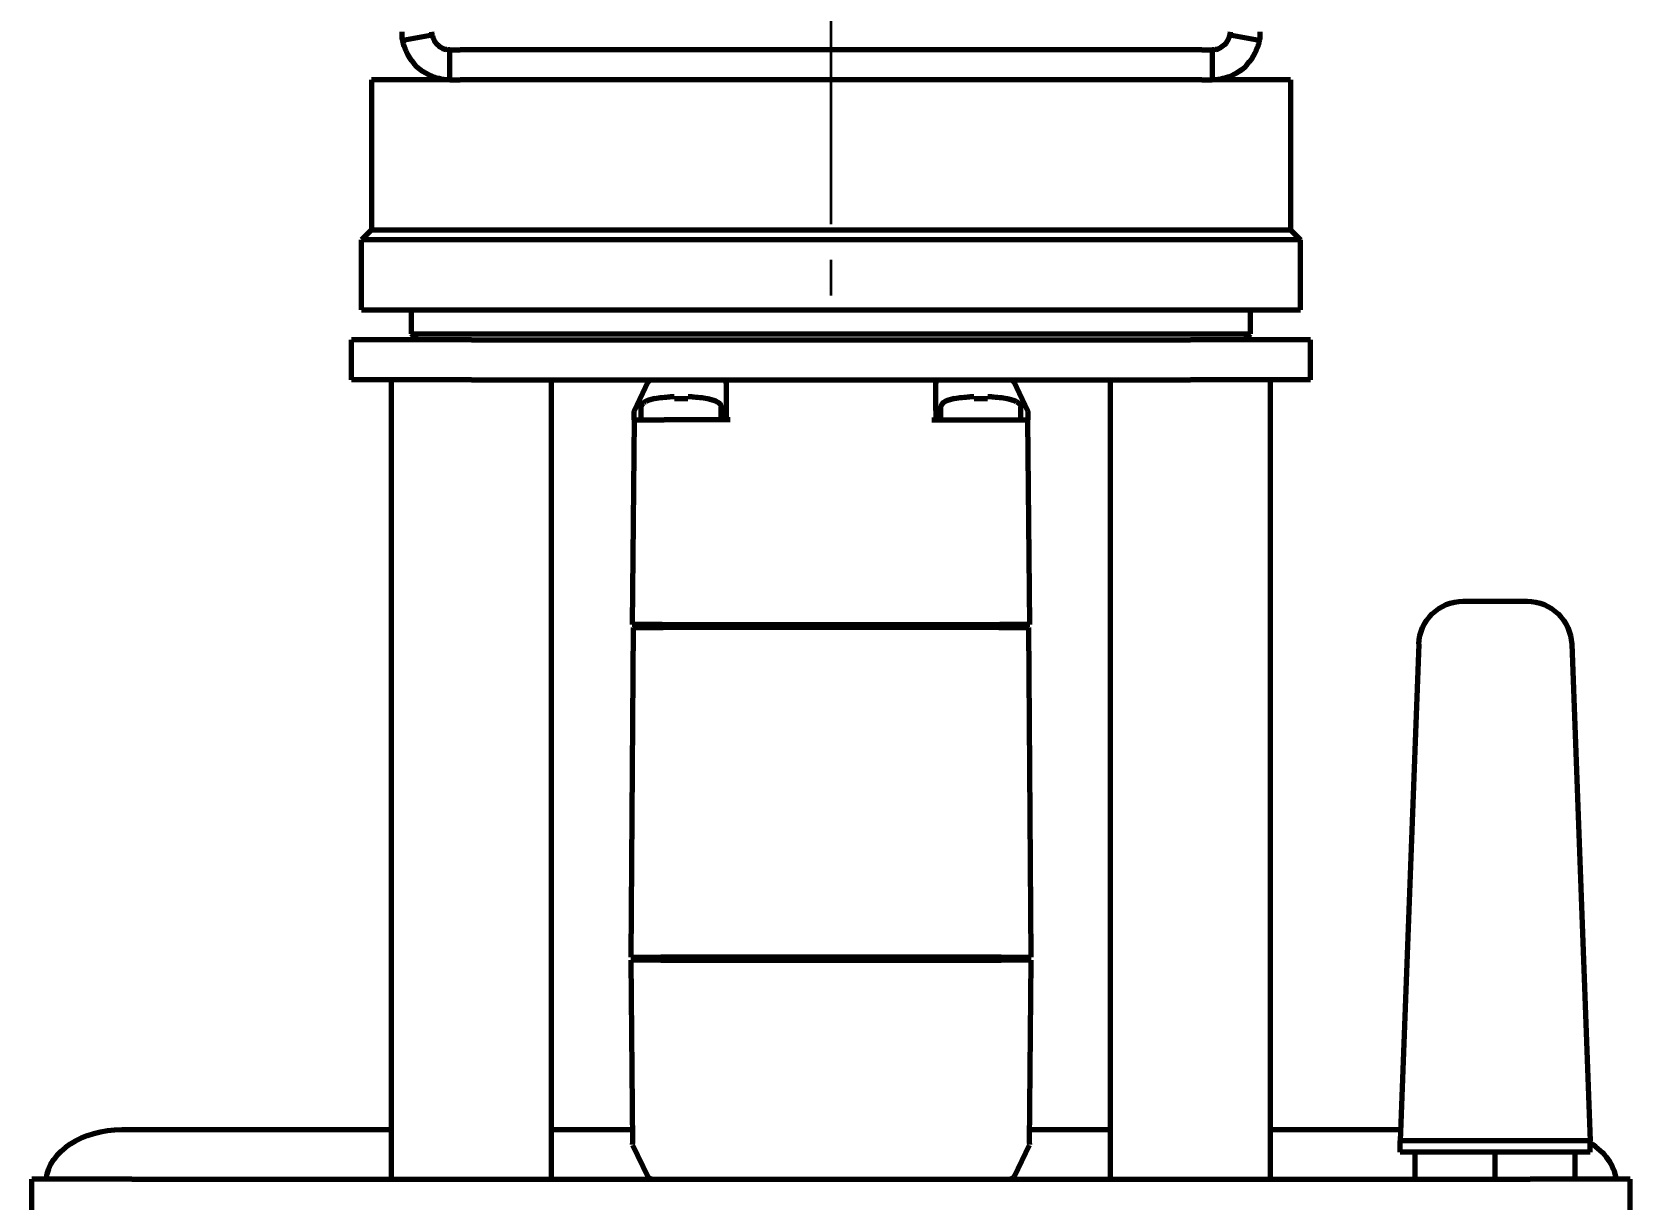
# Model space of a CAD drawing. Header units: millimetres. Extents: x 0 to 1189, y 0 to 841.
# Drawn here: x 251.3 to 331.3, y 602.1 to 660.5 of the extents above; entities that cross this region are included whole.
import ezdxf

# ---------------------------------------------------------------- set-up
doc = ezdxf.new("R2010")
doc.units = ezdxf.units.MM
doc.header["$LTSCALE"] = 0.75
doc.linetypes.add('CENTER2', pattern=[28.575, 19.05, -3.175, 3.175, -3.175])
for name, color, linetype, lineweight in [('FD_Dimensions', 7, 'Continuous', 35), ('Smart Centers', 7, 'CENTER2', 35), ('Visible', 7, 'Continuous', 70)]:
    doc.layers.add(name, color=color, linetype=linetype, lineweight=lineweight)
doc.styles.get("Standard").update_dxf_attribs({"font": 'arial.ttf'})
doc.dimstyles.new('Dim-ISO-25', dxfattribs={"dimtxt": 3.5, "dimasz": 3.5, "dimexe": 2.1, "dimexo": 2.1, "dimgap": 1.4, "dimtad": 1, "dimzin": 12, "dimdsep": 46, "dimtxsty": 'Standard', "dimcen": 0, "dimazin": 3, "dimtp": 0.1, "dimtm": 0.1, "dimtfac": 0.714286, "dimtmove": 0, "dimatfit": 3, "dimfxl": 1, "dimtzin": 12, "dimarcsym": 0})

# ---------------------------------------------------------------- blocks, each defined once
blk = doc.blocks.new('*U8')
at = {"layer": 'Smart Centers', "color": 0, "ltscale": 0.75, "transparency": 16777216}
blk.add_line((0, 7.25), (0, -7.25), dxfattribs=at)
blk = doc.blocks.new('*D39')
at = {"layer": 'Defpoints', "color": 0, "transparency": 16777216}
for p in [(251.284027, 603.10047), (331.284028, 603.10047), (331.284028, 561.10047)]:
    blk.add_point(p, dxfattribs=at)
at = {"layer": 'FD_Dimensions', "color": 0, "lineweight": -2, "transparency": 16777216}
for p, q in [((251.284027, 601.00047), (251.284027, 559.00047)), ((331.284028, 601.00047), (331.284028, 559.00047)), ((254.784027, 561.10047), (327.784028, 561.10047))]:
    blk.add_line(p, q, dxfattribs=at)
at = {"layer": 'FD_Dimensions', "color": 0, "transparency": 16777216}
for points in [[(254.784027, 561.683803), (254.784027, 560.517137), (251.284027, 561.10047)], [(327.784028, 561.683803), (327.784028, 560.517137), (331.284028, 561.10047)]]:
    blk.add_solid(points, dxfattribs=at)
at = {"layer": 'FD_Dimensions', "color": 0, "transparency": 16777216, "insert": (291.284027, 564.287475), "char_height": 3.5, "attachment_point": 5}
blk.add_mtext('80', dxfattribs=at)

msp = doc.modelspace()

# ---------------------------------------------------------------- linework, layer by layer
at = {"layer": 'Visible', "extrusion": (0, 1, 0)}
for p, q in [((271.324, 660.338), (269.849, 660.068)), ((312.719, 660.068), (311.244, 660.338)), ((272.209, 659.6), (272.716, 659.6)), ((272.209, 658.94), (272.209, 659.6)), ((309.852, 659.6), (272.716, 659.6)), ((309.852, 659.6), (310.359, 659.6)), ((310.359, 659.6), (310.359, 658.94)), ((272.209, 658.1), (272.209, 658.94)), ((310.359, 658.94), (310.359, 658.1)), ((272.209, 658.1), (268.284, 658.1)), ((268.284, 658.1), (268.284, 650.6)), ((272.209, 658.1), (272.716, 658.1)), ((281.903, 658.1), (272.716, 658.1)), ((300.665, 658.1), (281.903, 658.1)), ((309.852, 658.1), (300.665, 658.1)), ((309.852, 658.1), (310.359, 658.1)), ((314.284, 658.1), (310.359, 658.1)), ((314.284, 658.1), (314.284, 650.6)), ((268.284, 650.6), (267.784, 650.1)), ((268.284, 650.6), (314.284, 650.6)), ((314.284, 650.6), (314.784, 650.1)), ((314.784, 650.1), (267.784, 650.1)), ((267.784, 646.6), (267.784, 650.1)), ((314.784, 646.6), (314.784, 650.1)), ((267.784, 646.6), (314.784, 646.6)), ((270.284, 645.4), (270.284, 646.6)), ((312.284, 645.4), (312.284, 646.6)), ((273.284, 645.1), (267.284, 645.1)), ((267.284, 643.1), (267.284, 645.1)), ((270.284, 645.4), (312.284, 645.4)), ((270.584, 645.1), (270.284, 645.4)), ((273.284, 645.1), (309.284, 645.1)), ((315.284, 645.1), (309.284, 645.1)), ((311.984, 645.1), (312.284, 645.4)), ((315.284, 643.1), (315.284, 645.1)), ((273.284, 643.1), (267.284, 643.1)), ((269.284, 603.1), (269.284, 643.1)), ((273.284, 643.1), (309.284, 643.1)), ((277.284, 603.1), (277.284, 643.1)), ((281.447, 641.547), (282.137, 642.987)), ((286.034, 642.9), (286.034, 641.567)), ((296.534, 641.567), (296.534, 642.9)), ((300.431, 642.987), (301.121, 641.547)), ((305.284, 603.1), (305.284, 643.1)), ((315.284, 643.1), (309.284, 643.1)), ((313.284, 603.1), (313.284, 643.1)), ((281.784, 641.2), (281.784, 641.75)), ((282.469, 642.163), (282.471, 642.154)), ((283.435, 642.245), (283.237, 642.245)), ((283.435, 642.245), (283.451, 642.154)), ((284.117, 642.154), (284.133, 642.245)), ((284.331, 642.245), (284.133, 642.245)), ((285.097, 642.154), (285.099, 642.163)), ((285.784, 641.2), (285.784, 641.75)), ((296.784, 641.2), (296.784, 641.75)), ((297.469, 642.163), (297.471, 642.154)), ((298.435, 642.245), (298.237, 642.245)), ((298.435, 642.245), (298.451, 642.154)), ((299.117, 642.154), (299.133, 642.245)), ((299.331, 642.245), (299.133, 642.245)), ((300.097, 642.154), (300.099, 642.163)), ((300.784, 641.2), (300.784, 641.75)), ((281.424, 641.1), (281.334, 630.85)), ((281.424, 641.1), (281.427, 641.462)), ((281.424, 641.1), (282.924, 641.1)), ((286.234, 641.1), (282.924, 641.1)), ((286.034, 641.567), (286.034, 641.1)), ((296.334, 641.1), (299.644, 641.1)), ((296.534, 641.567), (296.534, 641.1)), ((299.644, 641.1), (301.144, 641.1)), ((301.141, 641.462), (301.144, 641.1)), ((301.234, 630.85), (301.144, 641.1)), ((322.933, 632.01), (326.135, 632.01)), ((281.384, 630.7), (281.269, 614.2)), ((282.834, 630.85), (281.334, 630.85)), ((281.384, 630.7), (282.884, 630.7)), ((282.784, 630.7), (282.784, 630.85)), ((282.834, 630.85), (299.734, 630.85)), ((299.684, 630.7), (282.884, 630.7)), ((284.784, 630.7), (284.784, 630.85)), ((297.784, 630.7), (297.784, 630.85)), ((299.684, 630.7), (301.184, 630.7)), ((301.234, 630.85), (299.734, 630.85)), ((299.784, 630.7), (299.784, 630.85)), ((301.299, 614.2), (301.184, 630.7)), ((320.704, 629.863), (319.784, 605.01)), ((328.364, 629.863), (329.284, 605.01)), ((282.764, 614.05), (281.264, 614.05)), ((281.264, 614.05), (281.344, 604.887)), ((281.269, 614.2), (282.769, 614.2)), ((282.114, 614.05), (282.114, 614.2)), ((282.764, 614.05), (299.804, 614.05)), ((299.799, 614.2), (282.769, 614.2)), ((299.799, 614.2), (301.299, 614.2)), ((301.304, 614.05), (299.804, 614.05)), ((300.454, 614.2), (300.454, 614.05)), ((301.224, 604.887), (301.304, 614.05)), ((255.784, 605.574), (269.284, 605.574)), ((277.284, 605.574), (281.338, 605.574)), ((282.126, 603.214), (281.365, 604.801)), ((301.203, 604.801), (300.447, 603.224)), ((301.23, 605.574), (305.284, 605.574)), ((313.284, 605.574), (319.805, 605.574)), ((329.284, 605.01), (319.784, 605.01)), ((319.784, 604.45), (319.784, 605.01)), ((329.284, 604.45), (329.284, 605.01)), ((329.284, 604.45), (319.784, 604.45)), ((320.534, 603.1), (320.534, 604.45)), ((324.534, 603.1), (324.534, 604.45)), ((328.534, 603.1), (328.534, 604.45)), ((300.447, 603.224), (300.442, 603.214)), ((256.284, 603.1), (251.284, 603.1)), ((251.284, 601.1), (251.284, 603.1)), ((256.284, 603.1), (326.284, 603.1)), ((299.703, 603.1), (299.703, 603.1)), ((331.284, 603.1), (326.284, 603.1)), ((331.284, 601.1), (331.284, 603.1))]:
    msp.add_line(p, q, dxfattribs=at)
at = {"layer": 'Visible', "extrusion": (1e-16, 0, -1)}
for centre, radius, start, end in [((-282.317, 642.9), 0.2, 25.60994, 90), ((-286.234, 642.9), 0.2, 0, 90), ((-296.334, 642.9), 0.2, 90, 180), ((-300.251, 642.9), 0.2, 90, 154.39006), ((-283.386, 637.708), 4.539, 78.37572, 88.12163), ((-283.782, 635.988), 6.175, 86.92471, 90.01567), ((-283.786, 635.988), 6.175, 89.98419, 93.07541), ((-284.182, 637.703), 4.544, 91.88331, 101.61933), ((-298.386, 637.708), 4.539, 78.37572, 88.12163), ((-298.782, 635.988), 6.175, 86.92471, 90.01567), ((-298.786, 635.988), 6.175, 89.98419, 93.07541), ((-299.182, 637.703), 4.544, 91.88331, 101.61933), ((-281.627, 641.461), 0.2, 0.5, 25.60994), ((-281.884, 641.2), 0.1, 270, 360), ((-285.684, 641.2), 0.1, 180, 270), ((-296.884, 641.2), 0.1, 270, 360), ((-300.684, 641.2), 0.1, 180, 270), ((-300.941, 641.461), 0.2, 154.39006, 179.5), ((-322.933, 629.78), 2.23, 2.1211, 90), ((-326.135, 629.78), 2.23, 90, 177.8789), ((-281.544, 604.889), 0.2, 340.67878, 359.5), ((-301.024, 604.889), 0.2, 180.5, 198.46479), ((-282.306, 603.3), 0.2, 270.0002, 334.35868), ((-300.262, 603.3), 0.2, 205.64156, 270.00004)]:
    msp.add_arc(centre, radius, start, end, dxfattribs=at)
at = {"layer": 'Visible'}
msp.add_arc((282.306, 603.3), 0.2, 205.63148, 205.64033, dxfattribs=at)
at = {"layer": 'Visible', "extrusion": (1e-16, 0, -1)}
for centre, major_axis, start_param, end_param in [((255.784, 602.887), (-3.8, 0), 0.079614, 1.570796), ((326.784, 602.887), (3.8, 0), -0.852776, -0.079614)]:
    msp.add_ellipse(centre, major_axis=major_axis, ratio=0.707107, start_param=start_param, end_param=end_param, dxfattribs=at)
at = {"layer": 'Visible'}
for points in [[(269.845, 660.069), (269.839, 660.072), (269.809, 660.225), (269.809, 660.5)], [(271.323, 660.339), (271.321, 660.34), (271.309, 660.397), (271.309, 660.5)], [(311.259, 660.5), (311.259, 660.397), (311.248, 660.34), (311.245, 660.339)], [(312.759, 660.5), (312.759, 660.225), (312.729, 660.072), (312.723, 660.069)], [(272.209, 659.6), (272.124, 659.6), (272.052, 659.613), (272.004, 659.624)], [(310.564, 659.624), (310.516, 659.613), (310.444, 659.6), (310.359, 659.6)], [(272.209, 658.1), (271.981, 658.1), (271.79, 658.134), (271.662, 658.164)], [(310.907, 658.164), (310.778, 658.134), (310.587, 658.1), (310.359, 658.1)]]:
    msp.add_open_spline(points, degree=3, dxfattribs=at)
for points, knots in [([(271.662, 658.164), (271.41, 658.223), (270.931, 658.405), (270.557, 658.76), (270.174, 659.124), (269.955, 659.628), (269.883, 659.909), (269.867, 659.974), (269.855, 660.026), (269.847, 660.066)], [-2.858774, -2.858774, -2.858774, -2.858774, -1.852426, -1.852426, -1.852426, -0.82027, -0.82027, -0.82027, -0.582129, -0.582129, -0.582129, -0.582129]), ([(271.321, 660.331), (271.33, 660.282), (271.356, 660.187), (271.418, 660.072), (271.518, 659.888), (271.742, 659.713), (271.903, 659.654), (271.942, 659.64), (271.976, 659.631), (272.004, 659.624)], [0.582129, 0.582129, 0.582129, 0.582129, 1.344405, 1.344405, 1.344405, 2.563881, 2.563881, 2.563881, 2.858774, 2.858774, 2.858774, 2.858774]), ([(310.564, 659.624), (310.678, 659.651), (310.917, 659.757), (311.061, 659.938), (311.186, 660.094), (311.23, 660.262), (311.244, 660.334)], [0, 0, 0, 0, 1.219452, 1.219452, 1.219452, 2.276646, 2.276646, 2.276646, 2.276646]), ([(312.725, 660.061), (312.709, 659.985), (312.679, 659.864), (312.624, 659.706), (312.507, 659.373), (312.221, 658.91), (311.839, 658.611), (311.499, 658.345), (311.121, 658.214), (310.907, 658.164)], [-2.276646, -2.276646, -2.276646, -2.276646, -1.821158, -1.821158, -1.821158, -0.857448, -0.857448, -0.857448, 0, 0, 0, 0]), ([(282.469, 642.163), (282.382, 642.144), (282.3, 642.122), (282.152, 642.074), (282.086, 642.048), (281.974, 641.992), (281.927, 641.962), (281.853, 641.902), (281.827, 641.871), (281.797, 641.819), (281.79, 641.798), (281.785, 641.768), (281.784, 641.759), (281.784, 641.75)], [0.3137926, 0.3137926, 0.3137926, 0.3137926, 0.4395411, 0.4395411, 0.5652895, 0.5652895, 0.6910379, 0.6910379, 0.8167864, 0.8167864, 0.9048721, 0.9048721, 0.9425348, 0.9425348, 0.9425348, 0.9425348]), ([(285.099, 642.163), (285.186, 642.144), (285.268, 642.122), (285.416, 642.074), (285.482, 642.048), (285.594, 641.992), (285.641, 641.962), (285.715, 641.902), (285.741, 641.871), (285.771, 641.819), (285.778, 641.798), (285.783, 641.768), (285.784, 641.759), (285.784, 641.75)], [0.3137926, 0.3137926, 0.3137926, 0.3137926, 0.4395411, 0.4395411, 0.5652895, 0.5652895, 0.6910379, 0.6910379, 0.8167864, 0.8167864, 0.9048721, 0.9048721, 0.9425348, 0.9425348, 0.9425348, 0.9425348]), ([(297.469, 642.163), (297.382, 642.144), (297.3, 642.122), (297.152, 642.074), (297.086, 642.048), (296.974, 641.992), (296.927, 641.962), (296.853, 641.902), (296.827, 641.871), (296.797, 641.819), (296.79, 641.798), (296.785, 641.768), (296.784, 641.759), (296.784, 641.75)], [0.3137926, 0.3137926, 0.3137926, 0.3137926, 0.4395411, 0.4395411, 0.5652895, 0.5652895, 0.6910379, 0.6910379, 0.8167864, 0.8167864, 0.9048721, 0.9048721, 0.9425348, 0.9425348, 0.9425348, 0.9425348]), ([(300.099, 642.163), (300.186, 642.144), (300.268, 642.122), (300.416, 642.074), (300.482, 642.048), (300.594, 641.992), (300.641, 641.962), (300.715, 641.902), (300.741, 641.871), (300.771, 641.819), (300.778, 641.798), (300.783, 641.768), (300.784, 641.759), (300.784, 641.75)], [0.3137926, 0.3137926, 0.3137926, 0.3137926, 0.4395411, 0.4395411, 0.5652895, 0.5652895, 0.6910379, 0.6910379, 0.8167864, 0.8167864, 0.9048721, 0.9048721, 0.9425348, 0.9425348, 0.9425348, 0.9425348])]:
    msp.add_open_spline(points, degree=3, knots=knots, dxfattribs=at)

# ---------------------------------------------------------------- block references
at = {"layer": 'Smart Centers', "ltscale": 0.75}
msp.add_blockref('*U8', (291.284, 654.35), dxfattribs=at)

# ---------------------------------------------------------------- dimensions: what is measured, and where the dimension line sits
at = {"layer": 'FD_Dimensions'}
dim = msp.add_linear_dim(base=(331.284, 561.1), p1=(251.284, 603.1), p2=(331.284, 603.1), dimstyle='Dim-ISO-25', override={"dimlfac": 1, "dimclrd": 0, "dimclre": 0}, dxfattribs=at)
dim.commit()
dim.dimension.update_dxf_attribs({"geometry": '*D39', "text_midpoint": (291.284, 564.287)})

doc.saveas('drawing.dxf')
